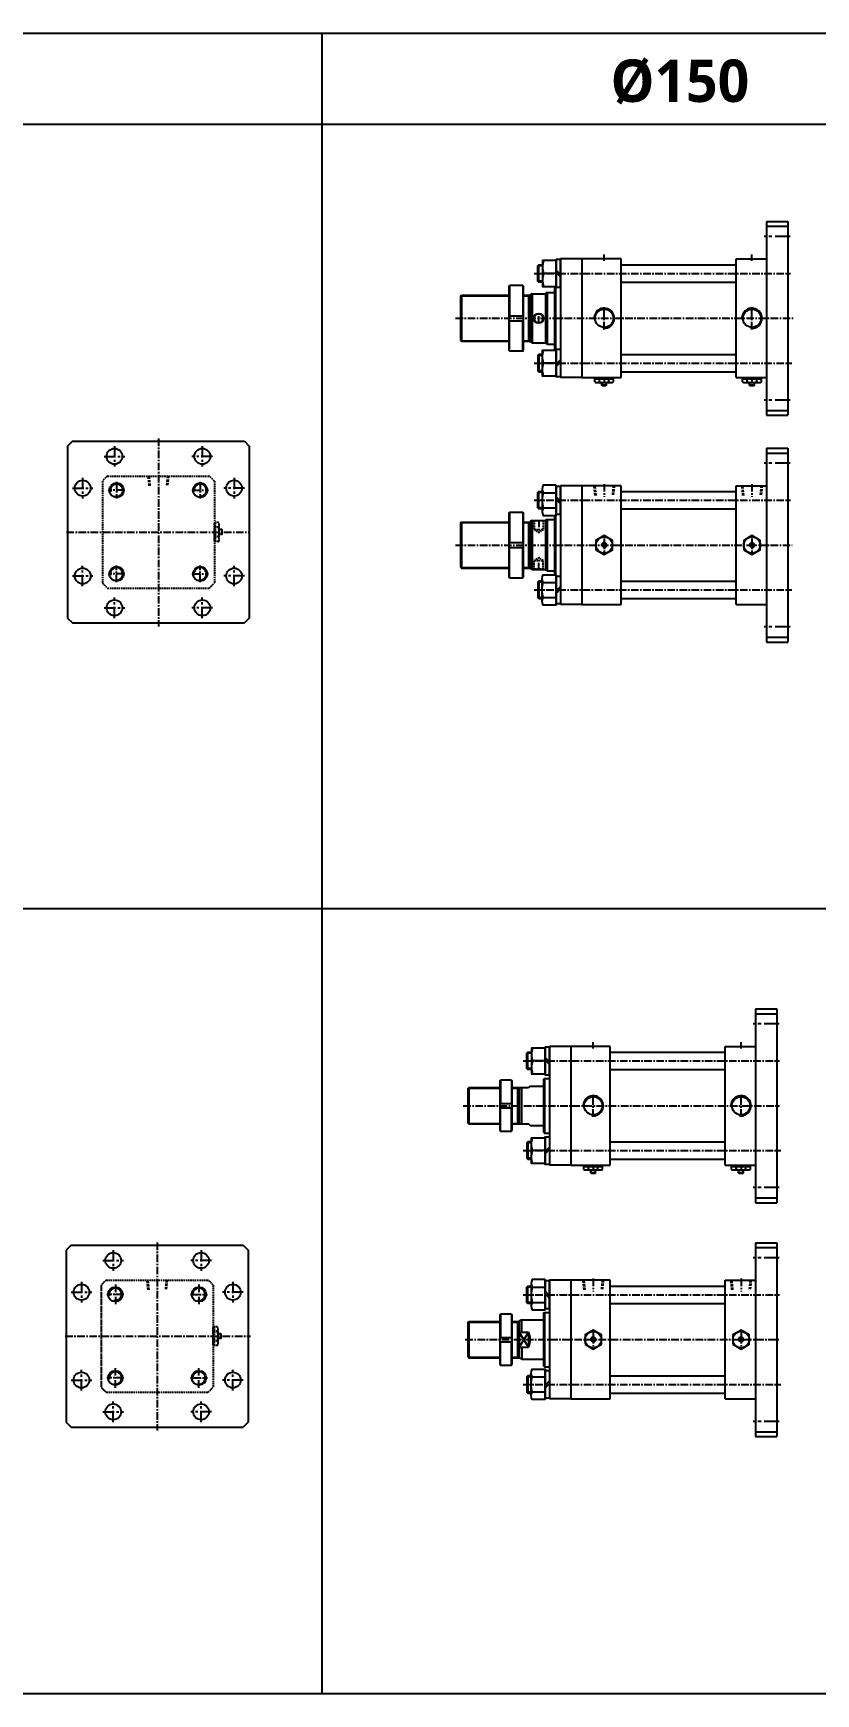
# Model space of a CAD drawing. Extents: x -819 to 9014, y 0 to 4350.
# Drawn here: x 895 to 2187, y 0 to 2741 of the extents above; entities that cross this region are included whole.
import ezdxf

# ---------------------------------------------------------------- set-up
doc = ezdxf.new("R2010")
doc.units = 0
doc.header["$LTSCALE"] = 10
doc.header["$MEASUREMENT"] = 0
for name, pattern in [('CENTER', [2, 1.25, -0.25, 0.25, -0.25]), ('CENTERX2', [4, 2.5, -0.5, 0.5, -0.5]), ('HIDDEN', [0.375, 0.25, -0.125]), ('HIDDENX2', [0.75, 0.5, -0.25])]:
    doc.linetypes.add(name, pattern=pattern)
doc.layers.get('0').update_dxf_attribs({"linetype": 'CONTINUOUS'})
doc.layers.get('DEFPOINTS').update_dxf_attribs({"linetype": 'CONTINUOUS'})
for name, color, linetype in [('CEN', 1, 'CENTERX2'), ('CENTER', 1, 'CENTER'), ('HID', 2, 'HIDDENX2'), ('ML', 7, 'CONTINUOUS'), ('THIN', 3, 'CONTINUOUS')]:
    doc.layers.add(name, color=color, linetype=linetype)
doc.styles.add('문자', font='romans.shx')

msp = doc.modelspace()

# ---------------------------------------------------------------- linework, layer by layer
for p, q in [((0, 2741.3), (9013.8, 2741.3)), ((1372.2, 0), (1372.2, 2741.3)), ((0, 2591.3), (9013.8, 2591.3)), ((9013.8, 1295.6), (0, 1295.6)), ((9013.8, 0), (0, 0))]:
    msp.add_line(p, q)
at = {"color": 7, "linetype": 'Continuous'}
for p, q in [((1821.9, 2165.7), (1821.9, 2170.7)), ((1821.9, 2170.7), (1828.2, 2170.7)), ((1822.9, 2170.7), (1822.9, 2172.7)), ((1822.9, 2172.7), (1852.1, 2172.7)), ((1828.2, 2170.7), (1853.1, 2170.7)), ((1829.7, 2165.7), (1829.7, 2170.7)), ((1845.3, 2165.7), (1845.3, 2170.7)), ((1852.1, 2170.7), (1852.1, 2172.7)), ((1853.1, 2165.7), (1853.1, 2170.7)), ((2065.9, 2165.7), (2065.9, 2170.7)), ((2065.9, 2170.7), (2072.2, 2170.7)), ((2066.9, 2170.7), (2066.9, 2172.7)), ((2066.9, 2172.7), (2096.1, 2172.7)), ((2072.2, 2170.7), (2097.1, 2170.7)), ((2073.7, 2165.7), (2073.7, 2170.7)), ((2089.3, 2165.7), (2089.3, 2170.7)), ((2096.1, 2170.7), (2096.1, 2172.7)), ((2097.1, 2165.7), (2097.1, 2170.7)), ((1825.1, 2164.7), (1849.9, 2164.7)), ((1833.5, 2164.9), (1833.5, 2165)), ((1833.5, 2160.2), (1833.5, 2164.7)), ((1833.5, 2160.2), (1834, 2159.7)), ((1841.5, 2160.2), (1833.5, 2160.2)), ((1834, 2159.7), (1841, 2159.7)), ((1841.5, 2160.2), (1841, 2159.7)), ((1841.5, 2160.2), (1841.5, 2164.7)), ((2069.1, 2164.7), (2093.9, 2164.7)), ((2077.5, 2164.9), (2077.5, 2165)), ((2077.5, 2160.2), (2077.5, 2164.7)), ((2077.5, 2160.2), (2078, 2159.7)), ((2085.5, 2160.2), (2077.5, 2160.2)), ((2078, 2159.7), (2085, 2159.7)), ((2085.5, 2160.2), (2085, 2159.7)), ((2085.5, 2160.2), (2085.5, 2164.7)), ((1803.8, 865.7), (1803.8, 870.7)), ((1803.8, 870.7), (1810.1, 870.7)), ((1804.8, 870.7), (1804.8, 872.7)), ((1804.8, 872.7), (1834, 872.7)), ((1807, 864.7), (1831.8, 864.7)), ((1810.1, 870.7), (1835, 870.7)), ((1811.6, 865.7), (1811.6, 870.7)), ((1815.4, 865), (1815.4, 865)), ((1815.4, 860.2), (1815.4, 864.7)), ((1815.4, 860.2), (1815.9, 859.7)), ((1823.4, 860.2), (1815.4, 860.2)), ((1815.9, 859.7), (1822.9, 859.7)), ((1823.4, 860.2), (1822.9, 859.7)), ((1823.4, 860.2), (1823.4, 864.7)), ((1827.2, 865.7), (1827.2, 870.7)), ((1834, 870.7), (1834, 872.7)), ((1835, 865.7), (1835, 870.7)), ((2047.8, 865.7), (2047.8, 870.7)), ((2047.8, 870.7), (2054.1, 870.7)), ((2048.8, 870.7), (2048.8, 872.7)), ((2048.8, 872.7), (2078, 872.7)), ((2051, 864.7), (2075.8, 864.7)), ((2054.1, 870.7), (2079, 870.7)), ((2055.6, 865.7), (2055.6, 870.7)), ((2059.4, 865), (2059.4, 865)), ((2059.4, 860.2), (2059.4, 864.7)), ((2059.4, 860.2), (2059.9, 859.7)), ((2067.4, 860.2), (2059.4, 860.2)), ((2059.9, 859.7), (2066.9, 859.7)), ((2067.4, 860.2), (2066.9, 859.7)), ((2067.4, 860.2), (2067.4, 864.7)), ((2071.2, 865.7), (2071.2, 870.7)), ((2078, 870.7), (2078, 872.7)), ((2079, 865.7), (2079, 870.7))]:
    msp.add_line(p, q, dxfattribs=at)
for points in [[(1824, 1888.5), (1837.5, 1880.7), (1851, 1888.5), (1851, 1904.1), (1837.5, 1911.9), (1824, 1904.1)], [(1836.1, 1898.8), (1834.6, 1896.3), (1836.1, 1893.8), (1838.9, 1893.8), (1840.4, 1896.3), (1838.9, 1898.8)], [(2068, 1888.5), (2081.5, 1880.7), (2095, 1888.5), (2095, 1904.1), (2081.5, 1911.9), (2068, 1904.1)], [(2080.1, 1898.8), (2078.6, 1896.3), (2080.1, 1893.8), (2082.9, 1893.8), (2084.4, 1896.3), (2082.9, 1898.8)], [(1805.9, 576.9), (1819.4, 569.1), (1832.9, 576.9), (1832.9, 592.5), (1819.4, 600.3), (1805.9, 592.5)], [(1817.9, 587.2), (1816.5, 584.7), (1817.9, 582.2), (1820.8, 582.2), (1822.3, 584.7), (1820.8, 587.2)], [(2049.9, 576.9), (2063.4, 569.1), (2076.9, 576.9), (2076.9, 592.5), (2063.4, 600.3), (2049.9, 592.5)], [(2061.9, 587.2), (2060.5, 584.7), (2061.9, 582.2), (2064.8, 582.2), (2066.3, 584.7), (2064.8, 587.2)]]:
    msp.add_lwpolyline(points, close=True, dxfattribs=at)
for centre, radius in [((1837.5, 1896.3), 13.5), ((1837.5, 1896.3), 3.5), ((2081.5, 1896.3), 13.5), ((2081.5, 1896.3), 3.5), ((1819.4, 584.7), 13.5), ((1819.4, 584.7), 3.5), ((2063.4, 584.7), 13.5), ((2063.4, 584.7), 3.5)]:
    msp.add_circle(centre, radius, dxfattribs=at)
for centre, radius, start, end in [((1825.1, 2170.3), 5.62, 235.6158, 270), ((1825.8, 2172.9), 8.22, 241.7006, 298.2994), ((1837.5, 2196), 31.3, 255.6172, 270.0141), ((1837.5, 2196), 31.3, 269.9859, 284.3828), ((1849.2, 2172.9), 8.22, 241.7006, 298.2994), ((2069.1, 2170.3), 5.62, 235.6158, 270), ((2069.8, 2172.9), 8.22, 241.7006, 298.2994), ((2081.5, 2196), 31.3, 255.6172, 270.0141), ((2081.5, 2196), 31.3, 269.9859, 284.3828), ((2093.2, 2172.9), 8.22, 241.7006, 298.2994), ((1807, 870.3), 5.62, 235.6158, 270), ((1807.7, 872.9), 8.22, 241.7006, 298.2994), ((1819.4, 896), 31.3, 255.6172, 270.0141), ((1819.4, 896), 31.3, 269.9859, 284.3828), ((1831.1, 872.9), 8.22, 241.7006, 298.2994), ((2051, 870.3), 5.62, 235.6158, 270), ((2051.7, 872.9), 8.22, 241.7006, 298.2994), ((2063.4, 896), 31.3, 255.6172, 270.0141), ((2063.4, 896), 31.3, 269.9859, 284.3828), ((2075.1, 872.9), 8.22, 241.7006, 298.2994)]:
    msp.add_arc(centre, radius, start, end, dxfattribs=at)
at = {"layer": 'CEN', "color": 1, "linetype": 'CENTER', "ltscale": 2}
for p, q in [((2144.5, 2405.7), (2101.5, 2405.7)), ((2144.5, 2135.7), (2101.5, 2135.7)), ((2144.5, 2031.3), (2101.5, 2031.3)), ((2144.5, 1761.3), (2101.5, 1761.3)), ((2126.4, 1105.7), (2083.4, 1105.7)), ((2126.4, 835.7), (2083.4, 835.7)), ((2126.4, 719.7), (2083.4, 719.7)), ((2126.4, 449.7), (2083.4, 449.7))]:
    msp.add_line(p, q, dxfattribs=at)
at = {"layer": 'CEN', "color": 1, "linetype": 'CENTER', "ltscale": 1.5}
for p, q in [((1029.1, 2059.8), (1029.1, 2025.8)), ((1174.1, 2059.8), (1174.1, 2025.8)), ((1012.1, 2042.8), (1046.1, 2042.8)), ((1191.1, 2042.8), (1157.1, 2042.8)), ((976.6, 2007.3), (976.6, 1973.3)), ((1226.6, 2007.3), (1226.6, 1973.3)), ((959.6, 1990.3), (993.6, 1990.3)), ((1243.6, 1990.3), (1209.6, 1990.3)), ((959.6, 1845.3), (993.6, 1845.3)), ((976.6, 1828.3), (976.6, 1862.3)), ((1243.6, 1845.3), (1209.6, 1845.3)), ((1226.6, 1828.3), (1226.6, 1862.3)), ((1029.1, 1775.8), (1029.1, 1809.8)), ((1174.1, 1775.8), (1174.1, 1809.8)), ((1012.1, 1792.8), (1046.1, 1792.8)), ((1191.1, 1792.8), (1157.1, 1792.8)), ((1010.1, 715.4), (1044.1, 715.4)), ((1027.1, 732.4), (1027.1, 698.4)), ((1189.1, 715.4), (1155.1, 715.4)), ((1172.1, 732.4), (1172.1, 698.4)), ((957.6, 662.9), (991.6, 662.9)), ((974.6, 679.9), (974.6, 645.9)), ((1241.6, 662.9), (1207.6, 662.9)), ((1224.6, 679.9), (1224.6, 645.9)), ((974.6, 500.9), (974.6, 534.9)), ((1224.6, 500.9), (1224.6, 534.9)), ((957.6, 517.9), (991.6, 517.9)), ((1241.6, 517.9), (1207.6, 517.9)), ((1027.1, 448.4), (1027.1, 482.4)), ((1172.1, 448.4), (1172.1, 482.4)), ((1010.1, 465.4), (1044.1, 465.4)), ((1189.1, 465.4), (1155.1, 465.4))]:
    msp.add_line(p, q, dxfattribs=at)
at = {"layer": 'CENTER'}
for p, q in [((1044.5, 1986.8), (1020.6, 1986.8)), ((1032.6, 2000.6), (1032.6, 1973)), ((1158.6, 1986.8), (1182.5, 1986.8)), ((1170.6, 2000.6), (1170.6, 1973)), ((1044.5, 1848.8), (1020.6, 1848.8)), ((1032.6, 1835), (1032.6, 1862.6)), ((1158.6, 1848.8), (1182.5, 1848.8)), ((1170.6, 1835), (1170.6, 1862.6)), ((1044.6, 659.4), (1016.7, 659.4)), ((1030.6, 675.4), (1030.6, 643.3)), ((1154.7, 659.4), (1182.6, 659.4)), ((1168.6, 675.4), (1168.6, 643.3)), ((1044.6, 521.4), (1016.7, 521.4)), ((1030.6, 505.3), (1030.6, 537.4)), ((1154.7, 521.4), (1182.6, 521.4)), ((1168.6, 505.3), (1168.6, 537.4))]:
    msp.add_line(p, q, dxfattribs=at)
at = {"layer": 'DEFPOINTS', "color": 0, "linetype": 'ByBlock'}
for p in [(2140.5, 2056.3), (2122.4, 744.7)]:
    msp.add_point(p, dxfattribs=at)
at = {"layer": 'HID', "color": 6, "linetype": 'HIDDEN', "ltscale": 1.5}
msp.add_line((1007, 674.4), (1007, 506.3), dxfattribs=at)
msp.add_arc((1099.5, 590.4), 125, 222.2686, 227.7314, dxfattribs=at)
at = {"layer": 'ML'}
for p, q in [((2105.5, 2430.7), (2105.5, 2110.7)), ((2105.5, 2430.7), (2140.5, 2430.7)), ((2105.5, 2422.7), (2140.5, 2422.7)), ((2140.5, 2430.7), (2140.5, 2110.7)), ((1729.9, 2330.4), (1729.9, 2359)), ((1765.5, 2368.7), (1765.5, 2172.7)), ((1800.5, 2368.7), (1765.5, 2368.7)), ((1800.5, 2368.7), (1800.5, 2172.7)), ((1865.5, 2368.7), (1800.5, 2368.7)), ((1865.5, 2172.7), (1865.5, 2368.7)), ((2055.5, 2368.7), (2105.5, 2368.7)), ((2055.5, 2172.7), (2055.5, 2368.7)), ((1758.3, 2344.7), (1737.4, 2344.7)), ((1758.3, 2350.3), (1765.5, 2343.1)), ((1758.3, 2346.3), (1765.5, 2339.1)), ((1600.5, 2307.2), (1602, 2308.7)), ((1600.5, 2307.2), (1600.5, 2234.2)), ((1602, 2308.7), (1602, 2232.7)), ((1680.3, 2323.7), (1681.3, 2324.7)), ((1680.3, 2323.7), (1680.3, 2217.7)), ((1681.3, 2324.7), (1681.3, 2274.7)), ((1703.3, 2324.7), (1681.3, 2324.7)), ((1703.3, 2324.7), (1703.3, 2274.7)), ((1703.3, 2324.7), (1704.3, 2323.7)), ((1704.3, 2217.7), (1704.3, 2323.7)), ((1712.5, 2308.7), (1712.5, 2232.7)), ((1718.5, 2311.2), (1715.5, 2309.5)), ((1715.5, 2309.5), (1715.5, 2231.9)), ((1718.5, 2311.2), (1718.5, 2230.2)), ((1743.5, 2313.2), (1740.5, 2311.5)), ((1740.5, 2311.5), (1740.5, 2229.9)), ((1743.5, 2313.2), (1743.5, 2228.2)), ((1755.5, 2323.4), (1755.5, 2218)), ((1757, 2323.4), (1757, 2218)), ((1680.3, 2274.7), (1704.3, 2274.7)), ((1680.3, 2266.7), (1704.3, 2266.7)), ((1681.3, 2216.7), (1681.3, 2266.7)), ((1703.3, 2216.7), (1703.3, 2266.7)), ((1600.5, 2234.2), (1602, 2232.7)), ((1718.5, 2230.2), (1715.5, 2231.9)), ((1743.5, 2228.2), (1740.5, 2229.9)), ((1681.3, 2216.7), (1680.3, 2217.7)), ((1681.3, 2216.7), (1703.3, 2216.7)), ((1703.3, 2216.7), (1704.3, 2217.7)), ((1729.9, 2211), (1729.9, 2182.4)), ((1758.3, 2196.7), (1737.4, 2196.7)), ((1758.3, 2195.1), (1765.5, 2202.3)), ((1758.3, 2191.1), (1765.5, 2198.3)), ((1800.5, 2172.7), (1765.5, 2172.7)), ((1800.5, 2172.7), (1865.5, 2172.7)), ((2055.5, 2172.7), (2105.5, 2172.7)), ((2105.5, 2118.7), (2140.5, 2118.7)), ((2105.5, 2110.7), (2140.5, 2110.7)), ((959.6, 2067.8), (951.6, 2059.8)), ((951.6, 2059.8), (951.6, 1775.8)), ((959.6, 2067.8), (1243.6, 2067.8)), ((1243.6, 2067.8), (1251.6, 2059.8)), ((1251.6, 2059.8), (1251.6, 1775.8)), ((2105.5, 2056.3), (2105.5, 1736.3)), ((2105.5, 2056.3), (2140.5, 2056.3)), ((2140.5, 2056.3), (2140.5, 1736.3)), ((2105.5, 2048.3), (2140.5, 2048.3)), ((1729.9, 1956), (1729.9, 1984.6)), ((1735, 1989.1), (1735, 1951.5)), ((1736.9, 1982.8), (1758.3, 1982.8)), ((1758.3, 1975.9), (1765.5, 1968.7)), ((1800.5, 1994.3), (1765.5, 1994.3)), ((1765.5, 1994.3), (1765.5, 1798.3)), ((1800.5, 1994.3), (1800.5, 1798.3)), ((1865.5, 1994.3), (1800.5, 1994.3)), ((1865.5, 1798.3), (1865.5, 1994.3)), ((2055.5, 1798.3), (2055.5, 1994.3)), ((2055.5, 1994.3), (2105.5, 1994.3)), ((1680.3, 1949.3), (1681.3, 1950.3)), ((1680.3, 1949.3), (1680.3, 1843.3)), ((1681.3, 1950.3), (1681.3, 1900.3)), ((1703.3, 1950.3), (1681.3, 1950.3)), ((1703.3, 1950.3), (1703.3, 1900.3)), ((1703.3, 1950.3), (1704.3, 1949.3)), ((1704.3, 1843.3), (1704.3, 1949.3)), ((1736.9, 1957.7), (1758.3, 1957.7)), ((1758.3, 1971.8), (1765.5, 1964.6)), ((1600.5, 1932.8), (1602, 1934.3)), ((1600.5, 1932.8), (1600.5, 1859.8)), ((1602, 1934.3), (1602, 1858.3)), ((1712.5, 1934.3), (1712.5, 1858.3)), ((1718.5, 1936.8), (1715.5, 1935.1)), ((1715.5, 1935.1), (1715.5, 1857.5)), ((1718.5, 1936.8), (1718.5, 1855.8)), ((1743.5, 1938.8), (1740.5, 1937.1)), ((1740.5, 1937.1), (1740.5, 1855.5)), ((1743.5, 1938.8), (1743.5, 1853.8)), ((1755.5, 1945.2), (1755.5, 1847.3)), ((1757, 1945.2), (1757, 1847.3)), ((1680.3, 1900.3), (1704.3, 1900.3)), ((1680.3, 1892.3), (1704.3, 1892.3)), ((1681.3, 1842.3), (1681.3, 1892.3)), ((1703.3, 1842.3), (1703.3, 1892.3)), ((1600.5, 1859.8), (1602, 1858.3)), ((1681.3, 1842.3), (1680.3, 1843.3)), ((1681.3, 1842.3), (1703.3, 1842.3)), ((1703.3, 1842.3), (1704.3, 1843.3)), ((1718.5, 1855.8), (1715.5, 1857.5)), ((1735, 1803.5), (1735, 1841.1)), ((1743.5, 1853.8), (1740.5, 1855.5)), ((1729.9, 1836.6), (1729.9, 1808)), ((1736.9, 1834.8), (1758.3, 1834.8)), ((1736.9, 1809.7), (1758.3, 1809.7)), ((1758.3, 1820.7), (1765.5, 1827.9)), ((1758.3, 1816.6), (1765.5, 1823.8)), ((1800.5, 1798.3), (1765.5, 1798.3)), ((1800.5, 1798.3), (1865.5, 1798.3)), ((2055.5, 1798.3), (2105.5, 1798.3)), ((951.6, 1775.8), (959.6, 1767.8)), ((959.6, 1767.8), (1243.6, 1767.8)), ((1251.6, 1775.8), (1243.6, 1767.8)), ((2105.5, 1744.3), (2140.5, 1744.3)), ((2105.5, 1736.3), (2140.5, 1736.3)), ((2087.4, 1130.7), (2087.4, 810.7)), ((2087.4, 1130.7), (2122.4, 1130.7)), ((2122.4, 1130.7), (2122.4, 810.7)), ((2087.4, 1122.7), (2122.4, 1122.7)), ((1711.7, 1030.4), (1711.7, 1059)), ((1740.2, 1044.7), (1719.3, 1044.7)), ((1740.2, 1050.3), (1747.4, 1043.1)), ((1740.2, 1046.3), (1747.4, 1039.1)), ((1747.4, 1068.7), (1747.4, 872.7)), ((1782.4, 1068.7), (1747.4, 1068.7)), ((1782.4, 1068.7), (1782.4, 872.7)), ((1847.4, 1068.7), (1782.4, 1068.7)), ((1847.4, 872.7), (1847.4, 1068.7)), ((2037.4, 1068.7), (2087.4, 1068.7)), ((2037.4, 872.7), (2037.4, 1068.7)), ((1737.4, 1014.2), (1738.9, 1015.7)), ((1738.9, 1015.7), (1738.9, 925.7)), ((1612.4, 999.2), (1613.9, 1000.7)), ((1612.4, 999.2), (1612.4, 942.2)), ((1613.9, 1000.7), (1613.9, 940.7)), ((1665.4, 1011.7), (1666.4, 1012.7)), ((1665.4, 1011.7), (1665.4, 929.7)), ((1666.4, 1012.7), (1666.4, 974.2)), ((1684.4, 1012.7), (1666.4, 1012.7)), ((1684.4, 1012.7), (1684.4, 974.2)), ((1684.4, 1012.7), (1685.4, 1011.7)), ((1685.4, 929.7), (1685.4, 1011.7)), ((1694.4, 1000.7), (1694.4, 940.7)), ((1697.4, 1000.7), (1697.4, 940.5)), ((1701.4, 940.7), (1701.4, 1000.7)), ((1715.4, 1003.2), (1712.4, 1000.7)), ((1737.4, 1014.2), (1737.4, 927.2)), ((1665.4, 974.2), (1685.4, 974.2)), ((1665.4, 967.2), (1685.4, 967.2)), ((1666.4, 928.7), (1666.4, 967.2)), ((1684.4, 928.7), (1684.4, 967.2)), ((1612.4, 942.2), (1613.9, 940.7)), ((1715.4, 938.2), (1712.4, 940.7)), ((1665.4, 929.7), (1666.4, 928.7)), ((1666.4, 928.7), (1684.4, 928.7)), ((1684.4, 928.7), (1685.4, 929.7)), ((1711.7, 911), (1711.7, 882.4)), ((1737.4, 927.2), (1738.9, 925.7)), ((1740.2, 896.7), (1719.3, 896.7)), ((1740.2, 895.1), (1747.4, 902.3)), ((1740.2, 891.1), (1747.4, 898.3)), ((1782.4, 872.7), (1747.4, 872.7)), ((1782.4, 872.7), (1847.4, 872.7)), ((2037.4, 872.7), (2087.4, 872.7)), ((2087.4, 818.7), (2122.4, 818.7)), ((2087.4, 810.7), (2122.4, 810.7)), ((957.6, 740.4), (949.6, 732.4)), ((957.6, 740.4), (1241.6, 740.4)), ((1241.6, 740.4), (1249.6, 732.4)), ((2087.4, 744.7), (2087.4, 424.7)), ((2087.4, 744.7), (2122.4, 744.7)), ((2122.4, 744.7), (2122.4, 424.7)), ((949.6, 732.4), (949.6, 448.4)), ((1249.6, 732.4), (1249.6, 448.4)), ((2087.4, 736.7), (2122.4, 736.7)), ((1711.7, 644.4), (1711.7, 673)), ((1716.9, 677.5), (1716.9, 639.9)), ((1718.8, 671.3), (1740.2, 671.3)), ((1740.2, 664.4), (1747.4, 657.2)), ((1740.2, 660.3), (1747.4, 653.1)), ((1782.4, 682.7), (1747.4, 682.7)), ((1747.4, 682.7), (1747.4, 486.7)), ((1782.4, 682.7), (1782.4, 486.7)), ((1847.4, 682.7), (1782.4, 682.7)), ((1847.4, 486.7), (1847.4, 682.7)), ((2037.4, 486.7), (2037.4, 682.7)), ((2037.4, 682.7), (2087.4, 682.7)), ((1718.8, 646.2), (1740.2, 646.2)), ((1612.4, 613.2), (1613.9, 614.7)), ((1612.4, 613.2), (1612.4, 556.2)), ((1613.9, 614.7), (1613.9, 554.7)), ((1665.4, 625.7), (1666.4, 626.7)), ((1665.4, 625.7), (1665.4, 543.7)), ((1684.4, 626.7), (1666.4, 626.7)), ((1666.4, 626.7), (1666.4, 588.2)), ((1684.4, 626.7), (1685.4, 625.7)), ((1684.4, 626.7), (1684.4, 588.2)), ((1685.4, 543.7), (1685.4, 625.7)), ((1694.4, 614.7), (1694.4, 554.7)), ((1701.4, 617.2), (1697.4, 614.9)), ((1697.4, 614.9), (1697.4, 554.5)), ((1701.4, 597.2), (1701.4, 617.2)), ((1737.4, 628.2), (1738.9, 629.7)), ((1737.4, 628.2), (1737.4, 541.2)), ((1738.9, 629.7), (1738.9, 539.7)), ((1665.4, 588.2), (1685.4, 588.2)), ((1665.4, 581.2), (1685.4, 581.2)), ((1666.4, 542.7), (1666.4, 581.2)), ((1684.4, 542.7), (1684.4, 581.2)), ((1697.4, 597.2), (1712.4, 597.2)), ((1712.4, 597.2), (1712.4, 572.2)), ((1612.4, 556.2), (1613.9, 554.7)), ((1697.4, 572.2), (1712.4, 572.2)), ((1701.4, 552.2), (1697.4, 554.5)), ((1701.4, 572.2), (1701.4, 552.2)), ((1665.4, 543.7), (1666.4, 542.7)), ((1666.4, 542.7), (1684.4, 542.7)), ((1684.4, 542.7), (1685.4, 543.7)), ((1711.7, 525), (1711.7, 496.4)), ((1716.9, 491.9), (1716.9, 529.5)), ((1718.8, 523.3), (1740.2, 523.3)), ((1737.4, 541.2), (1738.9, 539.7)), ((1718.8, 498.2), (1740.2, 498.2)), ((1740.2, 509.2), (1747.4, 516.4)), ((1740.2, 505.1), (1747.4, 512.3)), ((1782.4, 486.7), (1747.4, 486.7)), ((1782.4, 486.7), (1847.4, 486.7)), ((2037.4, 486.7), (2087.4, 486.7)), ((949.6, 448.4), (957.6, 440.4)), ((957.6, 440.4), (1241.6, 440.4)), ((1249.6, 448.4), (1241.6, 440.4)), ((2087.4, 432.7), (2122.4, 432.7)), ((2087.4, 424.7), (2122.4, 424.7))]:
    msp.add_line(p, q, dxfattribs=at)
at = {"layer": 'ML', "color": 1, "linetype": 'CENTER'}
for p, q in [((1837.5, 2365.4), (1837.5, 2375.8)), ((2081.5, 2365.4), (2081.5, 2375.8)), ((1721.8, 2344.7), (2145.1, 2344.7)), ((1729.5, 2261.9), (1729.5, 2279.5)), ((1837.5, 2252.4), (1837.5, 2289)), ((2081.5, 2252.4), (2081.5, 2289)), ((1592.2, 2270.7), (2152, 2270.7)), ((1721.8, 2196.7), (2147.4, 2196.7)), ((1837.5, 2173.5), (1837.5, 2164)), ((2081.5, 2173.5), (2081.5, 2164)), ((1101.6, 2072.2), (1101.6, 1762.1)), ((1837.5, 1997), (1837.5, 1975.7)), ((2081.5, 1997), (2081.5, 1975.7)), ((1721.8, 1970.3), (2145.1, 1970.3)), ((1729.5, 1938.1), (1729.5, 1916.1)), ((949.8, 1917.8), (1252.4, 1917.8)), ((1592.2, 1896.3), (2147.7, 1896.3)), ((1837.5, 1907.3), (1837.5, 1885.3)), ((2081.5, 1907.3), (2081.5, 1885.3)), ((1729.5, 1854.5), (1729.5, 1876.5)), ((1721.8, 1822.3), (2147.4, 1822.3)), ((1819.4, 1065.4), (1819.4, 1075.8)), ((2063.4, 1065.4), (2063.4, 1075.8)), ((1703.7, 1044.7), (2127, 1044.7)), ((1819.4, 952.4), (1819.4, 989)), ((2063.4, 952.4), (2063.4, 989)), ((1604.9, 970.7), (2127.1, 970.7)), ((1703.7, 896.7), (2129.3, 896.7)), ((1819.4, 873.5), (1819.4, 864)), ((2063.4, 873.5), (2063.4, 864)), ((1099.6, 745), (1099.6, 434.8)), ((1819.4, 685.4), (1819.4, 664.2)), ((2063.4, 685.4), (2063.4, 664.2)), ((1703.7, 658.7), (2127, 658.7)), ((947.7, 590.4), (1253.6, 590.4)), ((1608.3, 584.7), (2127.2, 584.7)), ((1819.4, 595.7), (1819.4, 573.7)), ((2063.4, 595.7), (2063.4, 573.7)), ((1703.7, 510.7), (2129.3, 510.7))]:
    msp.add_line(p, q, dxfattribs=at)
at = {"layer": 'ML', "color": 7, "linetype": 'Continuous'}
for p, q in [((1865.5, 2359), (2055.5, 2359)), ((1865.5, 2330.4), (2055.5, 2330.4)), ((1602, 2308.7), (1680.3, 2308.7)), ((1704.3, 2308.7), (1715.5, 2308.7)), ((1718.5, 2311.2), (1740.5, 2311.2)), ((1743.5, 2313.2), (1755.5, 2313.2)), ((1602, 2232.7), (1680.3, 2232.7)), ((1704.3, 2232.7), (1715.5, 2232.7)), ((1718.5, 2230.2), (1740.5, 2230.2)), ((1743.5, 2228.2), (1755.5, 2228.2)), ((1865.5, 2211), (2055.5, 2211)), ((1865.5, 2182.4), (2055.5, 2182.4)), ((1865.5, 1984.6), (2055.5, 1984.6)), ((1865.5, 1956), (2055.5, 1956)), ((1602, 1934.3), (1680.3, 1934.3)), ((1704.3, 1934.3), (1715.5, 1934.3)), ((1718.5, 1936.8), (1740.5, 1936.8)), ((1743.5, 1938.8), (1755.5, 1938.8)), ((1602, 1858.3), (1680.3, 1858.3)), ((1704.3, 1858.3), (1715.5, 1858.3)), ((1718.5, 1855.8), (1740.5, 1855.8)), ((1743.5, 1853.8), (1755.5, 1853.8)), ((1865.5, 1836.6), (2055.5, 1836.6)), ((1865.5, 1808), (2055.5, 1808)), ((1847.4, 1059), (2037.4, 1059)), ((1738.9, 1015.7), (1747.4, 1015.7)), ((1847.4, 1030.4), (2037.4, 1030.4)), ((1613.9, 1000.7), (1665.4, 1000.7)), ((1685.4, 1000.7), (1697.4, 1000.7)), ((1697.4, 1000.7), (1712.4, 1000.7)), ((1715.4, 1003.2), (1737.4, 1003.2)), ((1613.9, 940.7), (1665.4, 940.7)), ((1685.4, 940.7), (1697.4, 940.7)), ((1697.4, 940.7), (1712.4, 940.7)), ((1715.4, 938.2), (1737.4, 938.2)), ((1738.9, 925.7), (1747.4, 925.7)), ((1847.4, 911), (2037.4, 911)), ((1847.4, 882.4), (2037.4, 882.4)), ((1847.4, 673), (2037.4, 673)), ((1847.4, 644.4), (2037.4, 644.4)), ((1613.9, 614.7), (1665.4, 614.7)), ((1685.4, 614.7), (1697.4, 614.7)), ((1701.4, 617.2), (1737.4, 617.2)), ((1738.9, 629.7), (1747.4, 629.7)), ((1613.9, 554.7), (1665.4, 554.7)), ((1685.4, 554.7), (1697.4, 554.7)), ((1701.4, 552.2), (1737.4, 552.2)), ((1738.9, 539.7), (1747.4, 539.7)), ((1847.4, 525), (2037.4, 525)), ((1847.4, 496.4), (2037.4, 496.4))]:
    msp.add_line(p, q, dxfattribs=at)
at = {"layer": 'ML', "color": 2, "linetype": 'Continuous'}
for p, q in [((1601, 2307.7), (1680.3, 2307.7)), ((1704.3, 2307.7), (1712.5, 2307.7)), ((1601, 2233.7), (1680.3, 2233.7)), ((1704.3, 2233.7), (1712.5, 2233.7)), ((1601, 1933.3), (1680.3, 1933.3)), ((1704.3, 1933.3), (1712.5, 1933.3)), ((1601, 1859.3), (1680.3, 1859.3)), ((1704.3, 1859.3), (1712.5, 1859.3)), ((1612.9, 999.7), (1665.4, 999.7)), ((1685.4, 999.7), (1694.4, 999.7)), ((1612.9, 941.7), (1665.4, 941.7)), ((1685.4, 941.7), (1694.4, 941.7)), ((1612.9, 613.7), (1665.4, 613.7)), ((1685.4, 613.7), (1694.4, 613.7)), ((1612.9, 555.7), (1665.4, 555.7)), ((1685.4, 555.7), (1694.4, 555.7))]:
    msp.add_line(p, q, dxfattribs=at)
at = {"layer": 'ML', "color": 2}
for p, q in [((1712.5, 2307.7), (1714.2, 2308.7)), ((1712.5, 2233.7), (1714.2, 2232.7)), ((1834, 2164.9), (1834, 2164.9)), ((1834, 2159.7), (1834, 2164.7)), ((1841, 2159.7), (1841, 2164.7)), ((2078, 2164.9), (2078, 2164.9)), ((2078, 2159.7), (2078, 2164.7)), ((2085, 2159.7), (2085, 2164.7)), ((1712.5, 1933.3), (1714.2, 1934.3)), ((1712.5, 1859.3), (1714.2, 1858.3)), ((1694.4, 999.7), (1696.1, 1000.7)), ((1694.4, 941.7), (1696.1, 940.7)), ((1815.9, 864.9), (1815.9, 864.9)), ((1815.9, 859.7), (1815.9, 864.7)), ((1822.9, 859.7), (1822.9, 864.7)), ((2059.9, 864.9), (2059.9, 864.9)), ((2059.9, 859.7), (2059.9, 864.7)), ((2066.9, 859.7), (2066.9, 864.7)), ((1694.4, 613.7), (1696.1, 614.7)), ((1712.4, 572.2), (1697.4, 597.2)), ((1712.4, 597.2), (1697.4, 572.2)), ((1694.4, 555.7), (1696.1, 554.7))]:
    msp.add_line(p, q, dxfattribs=at)
at = {"layer": 'ML', "color": 6, "linetype": 'HIDDEN'}
for p, q in [((1009.1, 2001.9), (1009.1, 1877.8)), ((1017.5, 2010.3), (1185.6, 2010.3)), ((1194.1, 2001.9), (1194.1, 1877.8)), ((1194.1, 1903.2), (1194.1, 1932.4)), ((1196.1, 1932.4), (1194.1, 1932.4)), ((1201.1, 1933.4), (1196.1, 1933.4)), ((1196.1, 1908.6), (1196.1, 1933.4)), ((1201.1, 1925.6), (1196.1, 1925.6)), ((1202.1, 1905.4), (1202.1, 1930.2)), ((1206.6, 1921.8), (1202.1, 1921.8)), ((1207.1, 1921.3), (1202.1, 1921.3)), ((1206.6, 1921.8), (1207.1, 1921.3)), ((1206.6, 1921.8), (1206.6, 1913.8)), ((1207.1, 1914.3), (1207.1, 1921.3)), ((1721.5, 1936.8), (1722, 1936.3)), ((1722, 1936.3), (1722, 1921.8)), ((1737, 1936.3), (1722, 1936.3)), ((1722, 1921.8), (1737, 1921.8)), ((1722, 1921.8), (1729.5, 1917.5)), ((1737, 1921.8), (1729.5, 1917.5)), ((1737.5, 1936.8), (1737, 1936.3)), ((1737, 1936.3), (1737, 1921.8)), ((1196.1, 1903.2), (1194.1, 1903.2)), ((1201.1, 1910), (1196.1, 1910)), ((1196.1, 1902.2), (1196.1, 1908.6)), ((1201.1, 1902.2), (1196.1, 1902.2)), ((1201.8, 1913.8), (1201.8, 1913.8)), ((1201.9, 1914.3), (1201.9, 1914.3)), ((1207.1, 1914.3), (1202.1, 1914.3)), ((1206.6, 1913.8), (1202.1, 1913.8)), ((1206.6, 1913.8), (1207.1, 1914.3)), ((1009.1, 1877.8), (1009.1, 1833.7)), ((1194.1, 1877.8), (1194.1, 1833.7)), ((1722, 1870.8), (1729.5, 1875.1)), ((1722, 1870.8), (1737, 1870.8)), ((1722, 1856.3), (1722, 1870.8)), ((1737, 1870.8), (1729.5, 1875.1)), ((1737, 1856.3), (1737, 1870.8)), ((1721.5, 1855.8), (1722, 1856.3)), ((1737, 1856.3), (1722, 1856.3)), ((1737.5, 1855.8), (1737, 1856.3)), ((1017.5, 1825.3), (1185.6, 1825.3)), ((1007.1, 674.4), (1007.1, 506.3)), ((1015.5, 682.9), (1183.7, 682.9)), ((1192.1, 674.4), (1192.1, 506.3)), ((1192.1, 575.8), (1192.1, 604.9)), ((1194.1, 604.9), (1192.1, 604.9)), ((1199.1, 605.9), (1194.1, 605.9)), ((1194.1, 581.1), (1194.1, 605.9)), ((1194.1, 575.8), (1192.1, 575.8)), ((1199.1, 598.2), (1194.1, 598.2)), ((1199.1, 582.6), (1194.1, 582.6)), ((1194.1, 574.8), (1194.1, 581.1)), ((1199.9, 586.9), (1199.9, 586.9)), ((1199.9, 586.4), (1199.9, 586.4)), ((1200.1, 577.9), (1200.1, 602.8)), ((1204.6, 594.4), (1200.1, 594.4)), ((1205.1, 593.9), (1200.1, 593.9)), ((1205.1, 586.9), (1200.1, 586.9)), ((1204.6, 586.4), (1200.1, 586.4)), ((1204.6, 594.4), (1205.1, 593.9)), ((1204.6, 594.4), (1204.6, 586.4)), ((1204.6, 586.4), (1205.1, 586.9)), ((1205.1, 586.9), (1205.1, 593.9)), ((1199.1, 574.8), (1194.1, 574.8)), ((1015.5, 497.9), (1183.7, 497.9))]:
    msp.add_line(p, q, dxfattribs=at)
at = {"layer": 'ML', "color": 6, "linetype": 'HIDDEN', "ltscale": 1.5}
for p, q in [((1086.6, 1994.3), (1085, 2010.3)), ((1088.2, 1994.3), (1086.6, 2010.3)), ((1116.6, 2010.3), (1115, 1994.3)), ((1118.2, 2010.3), (1116.6, 1994.3)), ((1822.5, 1978.3), (1820.9, 1994.3)), ((1824.1, 1978.3), (1822.5, 1994.3)), ((1852.5, 1994.3), (1850.9, 1978.3)), ((1854.1, 1994.3), (1852.5, 1978.3)), ((2066.5, 1978.3), (2064.9, 1994.3)), ((2068.1, 1978.3), (2066.5, 1994.3)), ((2096.5, 1994.3), (2094.9, 1978.3)), ((2098.1, 1994.3), (2096.5, 1978.3)), ((1084.6, 666.9), (1083, 682.9)), ((1086.2, 666.9), (1084.6, 682.9)), ((1114.6, 682.9), (1113, 666.9)), ((1116.2, 682.9), (1114.6, 666.9)), ((1804.4, 666.7), (1802.8, 682.7)), ((1806, 666.7), (1804.4, 682.7)), ((1834.4, 682.7), (1832.8, 666.7)), ((1836, 682.7), (1834.4, 666.7)), ((2048.4, 666.7), (2046.8, 682.7)), ((2050, 666.7), (2048.4, 682.7)), ((2078.4, 682.7), (2076.8, 666.7)), ((2080, 682.7), (2078.4, 666.7))]:
    msp.add_line(p, q, dxfattribs=at)
at = {"layer": 'ML'}
for points in [[(1735.5, 2330.4), (1729.9, 2330.4), (1728.1, 2332.1), (1728.1, 2357.3), (1729.9, 2359), (1735.5, 2359)], [(1765.5, 2321.8), (1765.5, 2367.6), (1758.3, 2367.6), (1758.3, 2321.8), (1765.5, 2321.8)], [(1735.5, 2211), (1729.9, 2211), (1728.1, 2209.3), (1728.1, 2184.1), (1729.9, 2182.4), (1735.5, 2182.4)], [(1765.5, 2219.6), (1765.5, 2173.8), (1758.3, 2173.8), (1758.3, 2219.6), (1765.5, 2219.6)], [(1735, 1956), (1729.9, 1956), (1728.1, 1957.7), (1728.1, 1982.9), (1729.9, 1984.6), (1735, 1984.6)], [(1765.5, 1947.4), (1765.5, 1993.2), (1758.3, 1993.2), (1758.3, 1947.4), (1765.5, 1947.4)], [(1765.5, 1845.2), (1765.5, 1799.4), (1758.3, 1799.4), (1758.3, 1845.2), (1765.5, 1845.2)], [(1735, 1836.6), (1729.9, 1836.6), (1728.1, 1834.9), (1728.1, 1809.7), (1729.9, 1808), (1735, 1808)], [(1717.4, 1030.4), (1711.7, 1030.4), (1710, 1032.1), (1710, 1057.3), (1711.7, 1059), (1717.4, 1059)], [(1747.4, 1021.8), (1747.4, 1067.6), (1740.2, 1067.6), (1740.2, 1021.8), (1747.4, 1021.8)], [(1717.4, 911), (1711.7, 911), (1710, 909.3), (1710, 884.1), (1711.7, 882.4), (1717.4, 882.4)], [(1747.4, 919.6), (1747.4, 873.8), (1740.2, 873.8), (1740.2, 919.6), (1747.4, 919.6)], [(1716.9, 644.4), (1711.7, 644.4), (1710, 646.1), (1710, 671.3), (1711.7, 673), (1716.9, 673)], [(1747.4, 635.8), (1747.4, 681.6), (1740.2, 681.6), (1740.2, 635.8), (1747.4, 635.8)], [(1716.9, 525), (1711.7, 525), (1710, 523.3), (1710, 498.1), (1711.7, 496.4), (1716.9, 496.4)], [(1747.4, 533.6), (1747.4, 487.8), (1740.2, 487.8), (1740.2, 533.6), (1747.4, 533.6)]]:
    msp.add_lwpolyline(points, dxfattribs=at)
for points in [[(1737.4, 2366, 0.178633), (1737.4, 2344.7, 0.178633), (1737.4, 2323.4)], [(1737.4, 2175.4, -0.178633), (1737.4, 2196.7, -0.178633), (1737.4, 2218)], [(1758.3, 1995.3), (1736.9, 1995.3, 0.309401), (1736.9, 1982.8, 0.154701), (1736.9, 1957.7, 0.309401), (1736.9, 1945.2), (1758.3, 1945.2), (1758.3, 1995.3)], [(1758.3, 1797.2), (1736.9, 1797.2, -0.309401), (1736.9, 1809.7, -0.154701), (1736.9, 1834.8, -0.309401), (1736.9, 1847.3), (1758.3, 1847.3), (1758.3, 1797.2)], [(1719.3, 1066, 0.178633), (1719.3, 1044.7, 0.178633), (1719.3, 1023.4)], [(1719.3, 875.4, -0.178633), (1719.3, 896.7, -0.178633), (1719.3, 918)], [(1740.2, 683.8), (1718.8, 683.8, 0.309401), (1718.8, 671.3, 0.154701), (1718.8, 646.2, 0.309401), (1718.8, 633.7), (1740.2, 633.7), (1740.2, 683.8)], [(1740.2, 485.7), (1718.8, 485.7, -0.309401), (1718.8, 498.2, -0.154701), (1718.8, 523.3, -0.309401), (1718.8, 535.8), (1740.2, 535.8), (1740.2, 485.7)]]:
    msp.add_lwpolyline(points, format="xyb", dxfattribs=at)
for points in [[(1758.3, 2366), (1735.5, 2366), (1735.5, 2323.4), (1758.3, 2323.4)], [(1758.3, 2175.4), (1735.5, 2175.4), (1735.5, 2218), (1758.3, 2218)], [(1740.2, 1066), (1717.4, 1066), (1717.4, 1023.4), (1740.2, 1023.4)], [(1740.2, 875.4), (1717.4, 875.4), (1717.4, 918), (1740.2, 918)]]:
    msp.add_lwpolyline(points, close=True, dxfattribs=at)
for centre, radius in [((1729.5, 2270.7), 8), ((1729.5, 2270.7), 7.5), ((1837.5, 2270.7), 15), ((2081.5, 2270.7), 15), ((1029.1, 2042.8), 13), ((1174.1, 2042.8), 13), ((976.6, 1990.3), 13), ((1226.6, 1990.3), 13), ((1032.6, 1986.8), 12), ((1170.6, 1986.8), 12), ((976.6, 1845.3), 13), ((1032.6, 1848.8), 12), ((1170.6, 1848.8), 12), ((1226.6, 1845.3), 13), ((1029.1, 1792.8), 13), ((1174.1, 1792.8), 13), ((1819.4, 970.7), 15), ((2063.4, 970.7), 15), ((1027.1, 715.4), 13), ((1172.1, 715.4), 13), ((974.6, 662.9), 13), ((1030.6, 659.4), 12), ((1168.6, 659.4), 12), ((1224.6, 662.9), 13), ((974.6, 517.9), 13), ((1030.6, 521.4), 12), ((1168.6, 521.4), 12), ((1224.6, 517.9), 13), ((1027.1, 465.4), 13), ((1172.1, 465.4), 13)]:
    msp.add_circle(centre, radius, dxfattribs=at)
at = {"layer": 'ML', "color": 2}
for centre, radius, start, end in [((1837.5, 2270.7), 16.6, 261.7197, 186.8277), ((2081.5, 2270.7), 16.6, 261.7197, 186.8277), ((1032.6, 1986.8), 10.4, 251.9737, 192.9554), ((1170.6, 1986.8), 10.4, 257.8599, 190.8987), ((1837.5, 1896.3), 4, 270, 180), ((2081.5, 1896.3), 4, 270, 180), ((1032.6, 1848.8), 10.4, 255.4467, 191.0432), ((1170.6, 1848.8), 10.4, 255.7855, 190.7916), ((1819.4, 970.7), 16.6, 261.7197, 186.8277), ((2063.4, 970.7), 16.6, 261.7197, 186.8277), ((1030.6, 659.4), 10.4, 251.9737, 192.9554), ((1168.6, 659.4), 10.4, 257.8599, 190.8987), ((1819.4, 584.7), 4, 270, 180), ((2063.4, 584.7), 4, 270, 180), ((1030.6, 521.4), 10.4, 255.4467, 191.0432), ((1168.6, 521.4), 10.4, 255.7855, 190.7916)]:
    msp.add_arc(centre, radius, start, end, dxfattribs=at)
at = {"layer": 'ML', "color": 6, "linetype": 'HIDDEN'}
for centre, radius, start, end in [((1101.6, 1917.8), 125, 132.2686, 137.7314), ((1101.6, 1917.8), 125, 42.2686, 47.7314), ((1193.8, 1929.5), 8.22, 331.7006, 28.2994), ((1170.7, 1917.8), 31.3, 359.9859, 14.3828), ((1170.7, 1917.8), 31.3, 345.6172, 0.0141), ((1193.8, 1906.1), 8.22, 331.7006, 28.2994), ((1196.4, 1905.4), 5.62, 325.6158, 0), ((1101.6, 1917.8), 125, 222.2686, 227.7314), ((1101.6, 1917.8), 125, 312.2686, 317.7314), ((1099.6, 590.4), 125, 132.2686, 137.7314), ((1099.6, 590.4), 125, 42.2686, 47.7314), ((1191.9, 602.1), 8.22, 331.7006, 28.2994), ((1168.8, 590.4), 31.3, 359.9859, 14.3828), ((1168.8, 590.4), 31.3, 345.6172, 0.0141), ((1191.9, 578.7), 8.22, 331.7006, 28.2994), ((1194.5, 577.9), 5.62, 325.6158, 0), ((1099.6, 590.4), 125, 222.2686, 227.7314), ((1099.6, 590.4), 125, 312.2686, 317.7314)]:
    msp.add_arc(centre, radius, start, end, dxfattribs=at)
at = {"layer": 'ML'}
msp.add_arc((1687.8, 584.7), 27.5, 333.0085, 26.9915, dxfattribs=at)
at = {"layer": 'THIN', "color": 2}
for p, q in [((1735.5, 2357.3), (1728.1, 2357.3)), ((1735.5, 2332.1), (1728.1, 2332.1)), ((1735.5, 2209.3), (1728.1, 2209.3)), ((1735.5, 2184.1), (1728.1, 2184.1)), ((1735, 1982.9), (1728.1, 1982.9)), ((1735, 1957.7), (1728.1, 1957.7)), ((1735, 1834.9), (1728.1, 1834.9)), ((1735, 1809.7), (1728.1, 1809.7)), ((1717.4, 1057.3), (1710, 1057.3)), ((1717.4, 1032.1), (1710, 1032.1)), ((1717.4, 909.3), (1710, 909.3)), ((1717.4, 884.1), (1710, 884.1)), ((1716.9, 671.3), (1710, 671.3)), ((1716.9, 646.1), (1710, 646.1)), ((1716.9, 523.3), (1710, 523.3)), ((1716.9, 498.1), (1710, 498.1))]:
    msp.add_line(p, q, dxfattribs=at)

# ---------------------------------------------------------------- texts
at = {"insert": (1848, 2697.8), "char_height": 70, "attachment_point": 1, "style": '문자'}
msp.add_mtext_dynamic_manual_height_columns('{\\fMalgun Gothic|b1|i0|c129|p50;%%C150}', width=124.533, gutter_width=16, heights=[-75.6], dxfattribs=at)

doc.saveas('drawing.dxf')
